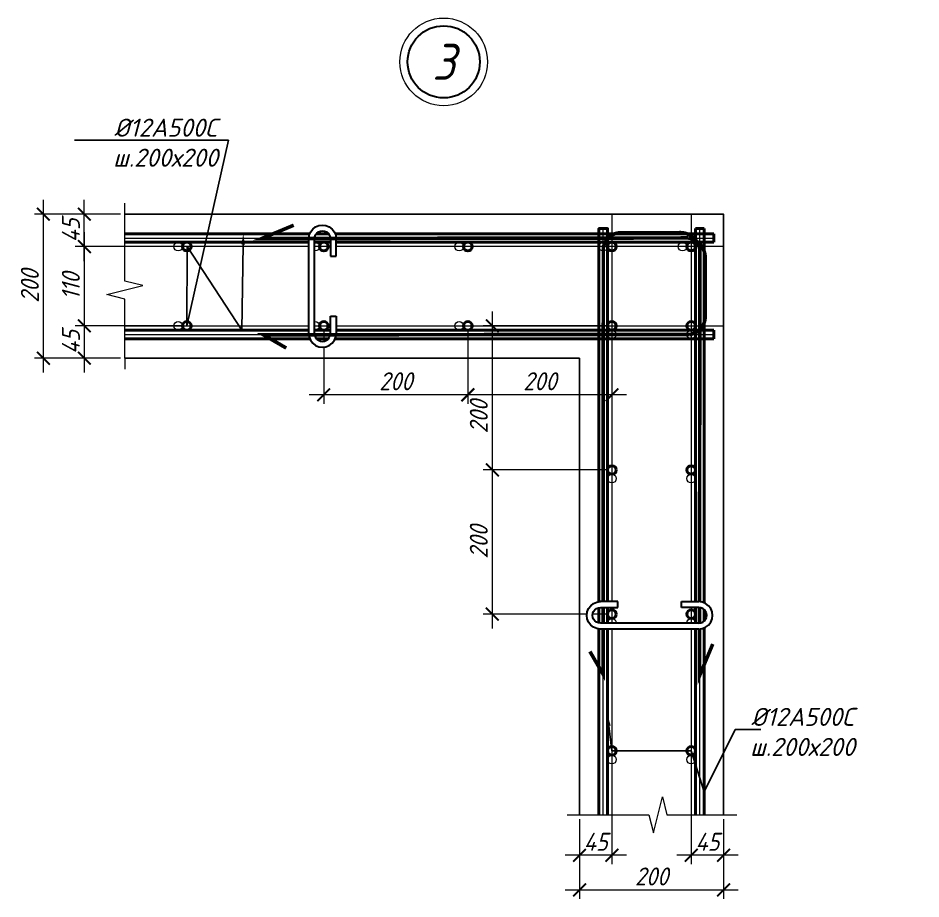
# Model space of a CAD drawing. Header units: millimetres. Extents: x 504091 to 2165846, y 135022 to 442887.
# Drawn here: x 1600205 to 1601458, y 240771 to 241993 of the extents above; entities that cross this region are included whole.
import ezdxf
from ezdxf import colors
from ezdxf.entities.mleader import LeaderData, LeaderLine
from ezdxf.math import Vec2, Vec3

# ---------------------------------------------------------------- set-up
doc = ezdxf.new("R2010")
doc.units = ezdxf.units.MM
doc.set_wipeout_variables(frame=1)
doc.layers.get('Defpoints').update_dxf_attribs({"color": 255})
for name, color, linetype, lineweight in [('12Арматура', 116, 'Continuous', 40), ('Арматура 8', 174, 'Continuous', 30), ('Размер', 7, 'Continuous', 13), ('размеры', 7, 'Continuous', 9), ('Стены опалубка', 94, 'Continuous', 50), ('штрих', 8, 'Continuous', 5)]:
    doc.layers.add(name, color=color, linetype=linetype, lineweight=lineweight)
doc.layers.add('TEXT', color=7, linetype='Continuous')
doc.layers.add('Текст', color=7, linetype='Continuous')
doc.styles.add('GOST 2.304_new', font='isocpeur.ttf', dxfattribs={"width": 0.9, "oblique": 15})
doc.styles.add('М2', font='isocpeui.ttf', dxfattribs={"width": 0.6})
doc.dimstyles.new('SPDS 1_10', dxfattribs={"dimscale": 10, "dimtxt": 2.5, "dimasz": 1.77, "dimexe": 1.25, "dimexo": 0.625, "dimtad": 1, "dimdec": 0, "dimrnd": 0.001, "dimtxsty": 'GOST 2.304_new', "dimblk": 'ARCHTICK', "dimcen": 2.5, "dimdle": 2, "dimclrt": 256, "dimadec": 0, "dimazin": 2, "dimtfac": 0.75, "dimtdec": 0, "dimtmove": 1, "dimatfit": 3, "dimfxl": 0, "dimtolj": 1, "dimlwd": 9, "dimlwe": 9, "dimarcsym": 0})

# ---------------------------------------------------------------- blocks, each defined once
blk = doc.blocks.new('_ArchTick')
at = {"color": 0, "linetype": 'ByBlock', "const_width": 0.15}
blk.add_lwpolyline([(-0.5, -0.5), (0.5, 0.5)], dxfattribs=at)
blk = doc.blocks.new('*D4553')
at = {"layer": 'Defpoints', "color": 0, "lineweight": 20, "ltscale": 50, "transparency": 16777216}
for p in [(1601139, 240976), (1601184, 240887.4), (1601139, 240831.2)]:
    blk.add_point(p, dxfattribs=at)
at = {"layer": 'размеры', "color": 0, "lineweight": 9, "ltscale": 50, "transparency": 16777216}
for p, q in [((1601139, 240969.7), (1601139, 240818.7)), ((1601184, 240881.1), (1601184, 240818.7)), ((1601204, 240831.2), (1601119, 240831.2))]:
    blk.add_line(p, q, dxfattribs=at)
at = {"layer": 'размеры', "color": 0, "lineweight": 9, "ltscale": 50, "transparency": 16777216, "xscale": 17.7, "yscale": 17.7, "zscale": 17.7, "rotation": 180}
blk.add_blockref('_ArchTick', (1601139, 240831.2), dxfattribs=at)
at = {"layer": 'размеры', "color": 0, "lineweight": 9, "ltscale": 50, "transparency": 16777216, "xscale": 17.7, "yscale": 17.7, "zscale": 17.7}
blk.add_blockref('_ArchTick', (1601184, 240831.2), dxfattribs=at)
at = {"layer": 'размеры', "ltscale": 50, "transparency": 16777216, "insert": (1601161.5, 240849.9), "char_height": 25, "attachment_point": 5, "style": 'GOST 2.304_new'}
blk.add_mtext('\\A1;45', dxfattribs=at)
blk = doc.blocks.new('*D4554')
at = {"layer": 'Defpoints', "color": 0, "lineweight": 20, "ltscale": 50, "transparency": 16777216}
for p in [(1601029, 240976), (1600984, 240887.4), (1600984, 240831.2)]:
    blk.add_point(p, dxfattribs=at)
at = {"layer": 'размеры', "color": 0, "lineweight": 9, "ltscale": 50, "transparency": 16777216}
for p, q in [((1601029, 240969.7), (1601029, 240818.7)), ((1600984, 240881.1), (1600984, 240818.7)), ((1601049, 240831.2), (1600964, 240831.2))]:
    blk.add_line(p, q, dxfattribs=at)
at = {"layer": 'размеры', "color": 0, "lineweight": 9, "ltscale": 50, "transparency": 16777216, "xscale": 17.7, "yscale": 17.7, "zscale": 17.7, "rotation": 180}
blk.add_blockref('_ArchTick', (1600984, 240831.2), dxfattribs=at)
at = {"layer": 'размеры', "color": 0, "lineweight": 9, "ltscale": 50, "transparency": 16777216, "xscale": 17.7, "yscale": 17.7, "zscale": 17.7}
blk.add_blockref('_ArchTick', (1601029, 240831.2), dxfattribs=at)
at = {"layer": 'размеры', "ltscale": 50, "transparency": 16777216, "insert": (1601006.5, 240849.9), "char_height": 25, "attachment_point": 5, "style": 'GOST 2.304_new'}
blk.add_mtext('\\A1;45', dxfattribs=at)
blk = doc.blocks.new('*D4555')
at = {"layer": 'Defpoints', "color": 0, "lineweight": 20, "ltscale": 50, "transparency": 16777216}
for p in [(1600829, 241566), (1601029, 241566), (1600829, 241470.3)]:
    blk.add_point(p, dxfattribs=at)
at = {"layer": 'размеры', "color": 0, "lineweight": 9, "ltscale": 50, "transparency": 16777216}
for p, q in [((1600829, 241559.7), (1600829, 241457.8)), ((1601029, 241559.7), (1601029, 241457.8)), ((1601049, 241470.3), (1600809, 241470.3))]:
    blk.add_line(p, q, dxfattribs=at)
at = {"layer": 'размеры', "color": 0, "lineweight": 9, "ltscale": 50, "transparency": 16777216, "xscale": 17.7, "yscale": 17.7, "zscale": 17.7, "rotation": 180}
blk.add_blockref('_ArchTick', (1600829, 241470.3), dxfattribs=at)
at = {"layer": 'размеры', "color": 0, "lineweight": 9, "ltscale": 50, "transparency": 16777216, "xscale": 17.7, "yscale": 17.7, "zscale": 17.7}
blk.add_blockref('_ArchTick', (1601029, 241470.3), dxfattribs=at)
at = {"layer": 'размеры', "ltscale": 50, "transparency": 16777216, "insert": (1600929, 241489.1), "char_height": 25, "attachment_point": 5, "style": 'GOST 2.304_new'}
blk.add_mtext('\\A1;200', dxfattribs=at)
blk = doc.blocks.new('*D4556')
at = {"layer": 'Defpoints', "color": 0, "lineweight": 20, "ltscale": 50, "transparency": 16777216}
for p in [(1600629, 241566), (1600829, 241566), (1600629, 241470.3)]:
    blk.add_point(p, dxfattribs=at)
at = {"layer": 'размеры', "color": 0, "lineweight": 9, "ltscale": 50, "transparency": 16777216}
for p, q in [((1600629, 241559.7), (1600629, 241457.8)), ((1600829, 241559.7), (1600829, 241457.8)), ((1600849, 241470.3), (1600609, 241470.3))]:
    blk.add_line(p, q, dxfattribs=at)
at = {"layer": 'размеры', "color": 0, "lineweight": 9, "ltscale": 50, "transparency": 16777216, "xscale": 17.7, "yscale": 17.7, "zscale": 17.7, "rotation": 180}
blk.add_blockref('_ArchTick', (1600629, 241470.3), dxfattribs=at)
at = {"layer": 'размеры', "color": 0, "lineweight": 9, "ltscale": 50, "transparency": 16777216, "xscale": 17.7, "yscale": 17.7, "zscale": 17.7}
blk.add_blockref('_ArchTick', (1600829, 241470.3), dxfattribs=at)
at = {"layer": 'размеры', "ltscale": 50, "transparency": 16777216, "insert": (1600729, 241489.1), "char_height": 25, "attachment_point": 5, "style": 'GOST 2.304_new'}
blk.add_mtext('\\A1;200', dxfattribs=at)
blk = doc.blocks.new('*D4557')
at = {"layer": 'Defpoints', "color": 0, "lineweight": 20, "ltscale": 50, "transparency": 16777216}
for p in [(1601029, 241566), (1600863, 241366), (1601029, 241366)]:
    blk.add_point(p, dxfattribs=at)
at = {"layer": 'размеры', "color": 0, "lineweight": 9, "ltscale": 50, "transparency": 16777216}
for p, q in [((1600863, 241586), (1600863, 241346)), ((1601022.8, 241566), (1600850.5, 241566)), ((1601022.8, 241366), (1600850.5, 241366))]:
    blk.add_line(p, q, dxfattribs=at)
at = {"layer": 'размеры', "color": 0, "lineweight": 9, "ltscale": 50, "transparency": 16777216, "xscale": 17.7, "yscale": 17.7, "zscale": 17.7}
for p, rotation in [((1600863, 241566), 90), ((1600863, 241366), 270)]:
    blk.add_blockref('_ArchTick', p, dxfattribs=dict(at, rotation=rotation))
at = {"layer": 'размеры', "ltscale": 50, "transparency": 16777216, "insert": (1600844.2, 241439.8), "char_height": 25, "attachment_point": 5, "rotation": 90, "style": 'GOST 2.304_new'}
blk.add_mtext('\\A1;200', dxfattribs=at)
blk = doc.blocks.new('*D4558')
at = {"layer": 'Defpoints', "color": 0, "lineweight": 20, "ltscale": 50, "transparency": 16777216}
for p in [(1601029, 241366), (1600863, 241166), (1601029, 241166)]:
    blk.add_point(p, dxfattribs=at)
at = {"layer": 'размеры', "color": 0, "lineweight": 9, "ltscale": 50, "transparency": 16777216}
for p, q in [((1600863, 241386), (1600863, 241146)), ((1601022.8, 241366), (1600850.5, 241366)), ((1601022.8, 241166), (1600850.5, 241166))]:
    blk.add_line(p, q, dxfattribs=at)
at = {"layer": 'размеры', "color": 0, "lineweight": 9, "ltscale": 50, "transparency": 16777216, "xscale": 17.7, "yscale": 17.7, "zscale": 17.7}
for p, rotation in [((1600863, 241366), 90), ((1600863, 241166), 270)]:
    blk.add_blockref('_ArchTick', p, dxfattribs=dict(at, rotation=rotation))
at = {"layer": 'размеры', "ltscale": 50, "transparency": 16777216, "insert": (1600844.2, 241266), "char_height": 25, "attachment_point": 5, "rotation": 90, "style": 'GOST 2.304_new'}
blk.add_mtext('\\A1;200', dxfattribs=at)
blk = doc.blocks.new('*D4559')
at = {"layer": 'Defpoints', "color": 0, "lineweight": 20, "ltscale": 50, "transparency": 16777216}
for p in [(1600296.8, 241721), (1600353.1, 241721), (1600439.4, 241676)]:
    blk.add_point(p, dxfattribs=at)
at = {"layer": 'размеры', "color": 0, "lineweight": 9, "ltscale": 50, "transparency": 16777216}
for p, q in [((1600296.8, 241656), (1600296.8, 241741)), ((1600346.9, 241721), (1600284.3, 241721)), ((1600433.1, 241676), (1600284.3, 241676))]:
    blk.add_line(p, q, dxfattribs=at)
at = {"layer": 'размеры', "color": 0, "lineweight": 9, "ltscale": 50, "transparency": 16777216, "xscale": 17.7, "yscale": 17.7, "zscale": 17.7}
for p, rotation in [((1600296.8, 241721), 90), ((1600296.8, 241676), 270)]:
    blk.add_blockref('_ArchTick', p, dxfattribs=dict(at, rotation=rotation))
at = {"layer": 'размеры', "ltscale": 50, "transparency": 16777216, "insert": (1600278.1, 241698.5), "char_height": 25, "attachment_point": 5, "rotation": 90, "style": 'GOST 2.304_new'}
blk.add_mtext('\\A1;45', dxfattribs=at)
blk = doc.blocks.new('*D4560')
at = {"layer": 'Defpoints', "color": 0, "lineweight": 20, "ltscale": 50, "transparency": 16777216}
for p in [(1600438.9, 241566), (1600296.8, 241521.1), (1600332.2, 241521.1)]:
    blk.add_point(p, dxfattribs=at)
at = {"layer": 'размеры', "color": 0, "lineweight": 9, "ltscale": 50, "transparency": 16777216}
for p, q in [((1600296.8, 241586), (1600296.8, 241501.1)), ((1600432.6, 241566), (1600284.3, 241566)), ((1600325.9, 241521.1), (1600284.3, 241521.1))]:
    blk.add_line(p, q, dxfattribs=at)
at = {"layer": 'размеры', "color": 0, "lineweight": 9, "ltscale": 50, "transparency": 16777216, "xscale": 17.7, "yscale": 17.7, "zscale": 17.7}
for p, rotation in [((1600296.8, 241566), 90), ((1600296.8, 241521.1), 270)]:
    blk.add_blockref('_ArchTick', p, dxfattribs=dict(at, rotation=rotation))
at = {"layer": 'размеры', "ltscale": 50, "transparency": 16777216, "insert": (1600278.1, 241543.6), "char_height": 25, "attachment_point": 5, "rotation": 90, "style": 'GOST 2.304_new'}
blk.add_mtext('\\A1;45', dxfattribs=at)
blk = doc.blocks.new('*U4428')
blk.add_wipeout([(35, 11), (35, 19), (11, 19), (6.1, 18.4), (1.5, 16.5), (-2.4, 13.4), (-5.5, 9.5), (-7.4, 4.9), (-8, 0), (-7.4, -4.9), (-5.5, -9.5), (-2.4, -13.4), (1.5, -16.5), (6.1, -18.4), (11, -19), (142.3, -19), (147.2, -18.4), (151.8, -16.5), (155.8, -13.4), (158.8, -9.5), (160.7, -4.9), (161.3, 0), (160.7, 4.9), (158.8, 9.5), (155.8, 13.4), (151.8, 16.5), (147.2, 18.4), (142.3, 19), (118.3, 19), (118.3, 11), (142.3, 11), (145.2, 10.6), (147.8, 9.5), (150.1, 7.8), (151.9, 5.5), (153, 2.8), (153.3, 0), (153, -2.8), (151.9, -5.5), (150.1, -7.8), (147.8, -9.5), (145.2, -10.6), (142.3, -11), (11, -11), (8.2, -10.6), (5.5, -9.5), (3.2, -7.8), (1.5, -5.5), (0.4, -2.8), (0, 0), (0.4, 2.8), (1.5, 5.5), (3.2, 7.8), (5.5, 9.5), (8.2, 10.6), (11, 11)])
for p, q in [((-5.5, 9.5), (-2.4, 13.4)), ((-2.4, 13.4), (1.5, 16.5)), ((1.5, 16.5), (6.1, 18.4)), ((6.1, 18.4), (11, 19)), ((35, 19), (11, 19)), ((35, 11), (35, 19)), ((118.3, 19), (142.3, 19)), ((118.3, 11), (118.3, 19)), ((147.2, 18.4), (142.3, 19)), ((151.8, 16.5), (147.2, 18.4)), ((155.8, 13.4), (151.8, 16.5)), ((158.8, 9.5), (155.8, 13.4)), ((-8, 0), (-7.4, 4.9)), ((-7.4, -4.9), (-8, 0)), ((-7.4, 4.9), (-5.5, 9.5)), ((11, 11), (35, 11)), ((142.3, 11), (118.3, 11)), ((160.7, 4.9), (158.8, 9.5)), ((161.3, 0), (160.7, 4.9)), ((-5.5, -9.5), (-7.4, -4.9)), ((-2.4, -13.4), (-5.5, -9.5)), ((155.8, -13.4), (158.8, -9.5)), ((158.8, -9.5), (160.7, -4.9)), ((160.7, -4.9), (161.3, 0)), ((1.5, -16.5), (-2.4, -13.4)), ((6.1, -18.4), (1.5, -16.5)), ((11, -19), (6.1, -18.4)), ((11, -19), (142.3, -19)), ((142.3, -19), (147.2, -18.4)), ((147.2, -18.4), (151.8, -16.5)), ((151.8, -16.5), (155.8, -13.4))]:
    blk.add_line(p, q)
at = {"color": 0, "linetype": 'ByBlock', "lineweight": -2}
for p, q in [((0, 0), (0.4, 2.8)), ((0.4, 2.8), (1.5, 5.5)), ((1.5, 5.5), (3.2, 7.8)), ((3.2, 7.8), (5.5, 9.5)), ((5.5, 9.5), (8.2, 10.6)), ((8.2, 10.6), (11, 11)), ((145.2, 10.6), (142.3, 11)), ((147.8, 9.5), (145.2, 10.6)), ((150.1, 7.8), (147.8, 9.5)), ((151.9, 5.5), (150.1, 7.8)), ((153, 2.8), (151.9, 5.5)), ((153.3, 0), (153, 2.8)), ((0.4, -2.8), (0, 0)), ((1.5, -5.5), (0.4, -2.8)), ((3.2, -7.8), (1.5, -5.5)), ((5.5, -9.5), (3.2, -7.8)), ((8.2, -10.6), (5.5, -9.5)), ((11, -11), (8.2, -10.6)), ((11, -11), (142.3, -11)), ((142.3, -11), (145.2, -10.6)), ((145.2, -10.6), (147.8, -9.5)), ((147.8, -9.5), (150.1, -7.8)), ((150.1, -7.8), (151.9, -5.5)), ((151.9, -5.5), (153, -2.8)), ((153, -2.8), (153.3, 0))]:
    blk.add_line(p, q, dxfattribs=at)
blk = doc.blocks.new('*U4427')
blk.add_wipeout([(35, 11), (35, 19), (11, 19), (6.1, 18.4), (1.5, 16.5), (-2.4, 13.4), (-5.5, 9.5), (-7.4, 4.9), (-8, 0), (-7.4, -4.9), (-5.5, -9.5), (-2.4, -13.4), (1.5, -16.5), (6.1, -18.4), (11, -19), (147.5, -19), (152.4, -18.4), (157, -16.5), (160.9, -13.4), (163.9, -9.5), (165.8, -4.9), (166.5, 0), (165.8, 4.9), (163.9, 9.5), (160.9, 13.4), (157, 16.5), (152.4, 18.4), (147.5, 19), (123.5, 19), (123.5, 11), (147.5, 11), (150.3, 10.6), (153, 9.5), (155.3, 7.8), (157, 5.5), (158.1, 2.8), (158.5, 0), (158.1, -2.8), (157, -5.5), (155.3, -7.8), (153, -9.5), (150.3, -10.6), (147.5, -11), (11, -11), (8.2, -10.6), (5.5, -9.5), (3.2, -7.8), (1.5, -5.5), (0.4, -2.8), (0, 0), (0.4, 2.8), (1.5, 5.5), (3.2, 7.8), (5.5, 9.5), (8.2, 10.6), (11, 11)])
for p, q in [((-5.5, 9.5), (-2.4, 13.4)), ((-2.4, 13.4), (1.5, 16.5)), ((1.5, 16.5), (6.1, 18.4)), ((6.1, 18.4), (11, 19)), ((35, 19), (11, 19)), ((35, 11), (35, 19)), ((123.5, 19), (147.5, 19)), ((123.5, 11), (123.5, 19)), ((152.4, 18.4), (147.5, 19)), ((157, 16.5), (152.4, 18.4)), ((160.9, 13.4), (157, 16.5)), ((163.9, 9.5), (160.9, 13.4)), ((-8, 0), (-7.4, 4.9)), ((-7.4, -4.9), (-8, 0)), ((-7.4, 4.9), (-5.5, 9.5)), ((11, 11), (35, 11)), ((147.5, 11), (123.5, 11)), ((165.8, 4.9), (163.9, 9.5)), ((166.5, 0), (165.8, 4.9)), ((-5.5, -9.5), (-7.4, -4.9)), ((-2.4, -13.4), (-5.5, -9.5)), ((160.9, -13.4), (163.9, -9.5)), ((163.9, -9.5), (165.8, -4.9)), ((165.8, -4.9), (166.5, 0)), ((1.5, -16.5), (-2.4, -13.4)), ((6.1, -18.4), (1.5, -16.5)), ((11, -19), (6.1, -18.4)), ((11, -19), (147.5, -19)), ((147.5, -19), (152.4, -18.4)), ((152.4, -18.4), (157, -16.5)), ((157, -16.5), (160.9, -13.4))]:
    blk.add_line(p, q)
at = {"color": 0, "linetype": 'ByBlock', "lineweight": -2}
for p, q in [((0, 0), (0.4, 2.8)), ((0.4, 2.8), (1.5, 5.5)), ((1.5, 5.5), (3.2, 7.8)), ((3.2, 7.8), (5.5, 9.5)), ((5.5, 9.5), (8.2, 10.6)), ((8.2, 10.6), (11, 11)), ((150.3, 10.6), (147.5, 11)), ((153, 9.5), (150.3, 10.6)), ((155.3, 7.8), (153, 9.5)), ((157, 5.5), (155.3, 7.8)), ((158.1, 2.8), (157, 5.5)), ((158.5, 0), (158.1, 2.8)), ((0.4, -2.8), (0, 0)), ((1.5, -5.5), (0.4, -2.8)), ((3.2, -7.8), (1.5, -5.5)), ((5.5, -9.5), (3.2, -7.8)), ((8.2, -10.6), (5.5, -9.5)), ((11, -11), (8.2, -10.6)), ((11, -11), (147.5, -11)), ((147.5, -11), (150.3, -10.6)), ((150.3, -10.6), (153, -9.5)), ((153, -9.5), (155.3, -7.8)), ((155.3, -7.8), (157, -5.5)), ((157, -5.5), (158.1, -2.8)), ((158.1, -2.8), (158.5, 0))]:
    blk.add_line(p, q, dxfattribs=at)
blk = doc.blocks.new('*D4561')
at = {"layer": 'Defpoints', "color": 0, "lineweight": 20, "ltscale": 50, "transparency": 16777216}
for p in [(1600240, 241721.1), (1600353.2, 241721.1), (1600353.1, 241521.1)]:
    blk.add_point(p, dxfattribs=at)
at = {"layer": 'размеры', "color": 0, "lineweight": 9, "ltscale": 50, "transparency": 16777216}
for p, q in [((1600240, 241501.1), (1600240, 241741.1)), ((1600346.9, 241721.1), (1600227.5, 241721.1)), ((1600346.9, 241521.1), (1600227.5, 241521.1))]:
    blk.add_line(p, q, dxfattribs=at)
at = {"layer": 'размеры', "color": 0, "lineweight": 9, "ltscale": 50, "transparency": 16777216, "xscale": 17.7, "yscale": 17.7, "zscale": 17.7}
for p, rotation in [((1600240, 241721.1), 90), ((1600240, 241521.1), 270)]:
    blk.add_blockref('_ArchTick', p, dxfattribs=dict(at, rotation=rotation))
at = {"layer": 'размеры', "ltscale": 50, "transparency": 16777216, "insert": (1600221.2, 241621.1), "char_height": 25, "attachment_point": 5, "rotation": 90, "style": 'GOST 2.304_new'}
blk.add_mtext('\\A1;200', dxfattribs=at)
blk = doc.blocks.new('*D4562')
at = {"layer": 'Defpoints', "color": 0, "lineweight": 20, "ltscale": 50, "transparency": 16777216}
for p in [(1600984, 240863.6), (1601184, 240863.6), (1601184, 240783.1)]:
    blk.add_point(p, dxfattribs=at)
at = {"layer": 'размеры', "color": 0, "lineweight": 9, "ltscale": 50, "transparency": 16777216}
for p, q in [((1600984, 240857.4), (1600984, 240770.6)), ((1601184, 240857.4), (1601184, 240770.6)), ((1600964, 240783.1), (1601204, 240783.1))]:
    blk.add_line(p, q, dxfattribs=at)
at = {"layer": 'размеры', "color": 0, "lineweight": 9, "ltscale": 50, "transparency": 16777216, "xscale": 17.7, "yscale": 17.7, "zscale": 17.7, "rotation": 180}
blk.add_blockref('_ArchTick', (1600984, 240783.1), dxfattribs=at)
at = {"layer": 'размеры', "color": 0, "lineweight": 9, "ltscale": 50, "transparency": 16777216, "xscale": 17.7, "yscale": 17.7, "zscale": 17.7}
blk.add_blockref('_ArchTick', (1601184, 240783.1), dxfattribs=at)
at = {"layer": 'размеры', "ltscale": 50, "transparency": 16777216, "insert": (1601084, 240801.8), "char_height": 25, "attachment_point": 5, "style": 'GOST 2.304_new'}
blk.add_mtext('\\A1;200', dxfattribs=at)
blk = doc.blocks.new('*D4563')
at = {"layer": 'Defpoints', "color": 0, "lineweight": 20, "ltscale": 100, "transparency": 16777216}
for p in [(1600319.9, 241676), (1600296.8, 241566), (1600319.9, 241566)]:
    blk.add_point(p, dxfattribs=at)
at = {"layer": 'Размер', "color": 0, "lineweight": 9, "ltscale": 100, "transparency": 16777216}
for p, q in [((1600296.8, 241696), (1600296.8, 241546)), ((1600313.7, 241676), (1600284.3, 241676)), ((1600313.7, 241566), (1600284.3, 241566))]:
    blk.add_line(p, q, dxfattribs=at)
at = {"layer": 'Размер', "color": 0, "lineweight": 9, "ltscale": 100, "transparency": 16777216, "xscale": 17.7, "yscale": 17.7, "zscale": 17.7}
for p, rotation in [((1600296.8, 241676), 90), ((1600296.8, 241566), 270)]:
    blk.add_blockref('_ArchTick', p, dxfattribs=dict(at, rotation=rotation))
at = {"layer": 'Размер', "ltscale": 100, "transparency": 16777216, "insert": (1600278.1, 241621), "char_height": 25, "attachment_point": 5, "rotation": 90, "style": 'GOST 2.304_new'}
blk.add_mtext('\\A1;110', dxfattribs=at)

msp = doc.modelspace()

# ---------------------------------------------------------------- linework, layer by layer
at = {"layer": '12Арматура'}
for p, q in [((1601157.0044, 241700.9719), (1601145.0044, 241700.9719)), ((1601145.0044, 240887.3817), (1601145.0044, 241700.9719)), ((1601157.0044, 240887.3817), (1601157.0044, 241700.9719)), ((1600353.1497, 241693.9719), (1601170.5269, 241693.9719)), ((1601170.5269, 241693.9719), (1601170.5269, 241681.9719)), ((1600353.1497, 241681.9719), (1601170.5269, 241681.9719)), ((1601170.5269, 241559.943), (1600353.1497, 241559.943)), ((1600353.1497, 241547.943), (1601170.5269, 241547.943)), ((1601170.5269, 241559.943), (1601170.5269, 241547.943))]:
    msp.add_line(p, q, dxfattribs=at)
msp.add_lwpolyline([(1601010.9754, 240887.3817), (1601010.9754, 241700.9719), (1601022.9754, 241700.9719), (1601022.9754, 240887.3817)], dxfattribs=at)
at = {"layer": '12Арматура', "color": 30, "ltscale": 10, "const_width": 5}
msp.add_lwpolyline([(1600998.4362, 241113.9984), (1601016.8304, 241082.3022), (1601017.0333, 241673.9719, -0.374450574), (1601041.0316, 241695.2987), (1601120.4392, 241695.2987, -0.405551614), (1601151.0044, 241671.7463), (1601150.4392, 241080.0388), (1601168.9009, 241124.417)], format="xyb", dxfattribs=at)
at = {"layer": '12Арматура'}
for centre in [(1600439.0044, 241675.9719), (1600629.0044, 241675.9719), (1600829.0044, 241675.9719), (1601029.0044, 241675.9719), (1601139.0044, 241675.9719), (1600439.0044, 241565.9719), (1600629.0044, 241565.9719), (1600829.0044, 241565.9719), (1601029.0044, 241565.9719), (1601139.0044, 241565.9719), (1601029.0044, 241365.9719), (1601139.0044, 241365.9719), (1601029.0044, 241165.9719), (1601139.0044, 241165.9719), (1601029.0044, 240975.9719), (1601139.0044, 240975.9719)]:
    msp.add_circle(centre, 6, dxfattribs=at)
at = {"layer": 'Defpoints', "lineweight": 9}
for p, q in [((1601139.0044, 241720.9719), (1601139.0044, 240887.3818)), ((1601151.0044, 240887.3817), (1601151.0044, 241700.9719)), ((1600353.1497, 241687.9719), (1601170.5269, 241687.9719))]:
    msp.add_line(p, q, dxfattribs=at)
for points in [[(1601029.0044, 241720.9719), (1601029.0044, 240887.3817)], [(1601016.9754, 240887.3817), (1601016.9754, 241700.9719)], [(1601184.0044, 241675.9719), (1600353.1497, 241675.9719)], [(1600353.1497, 241565.9719), (1601184.0044, 241565.9719)], [(1600353.1497, 241553.943), (1601170.5269, 241553.943)]]:
    msp.add_lwpolyline(points, dxfattribs=at)
for centre in [(1600427.0044, 241675.9719), (1600617.0044, 241675.9719), (1600817.0044, 241675.9719), (1601017.0044, 241675.9719), (1601127.0044, 241675.9719), (1600427.0044, 241565.9719), (1600617.0044, 241565.9719), (1600817.0044, 241565.9719), (1601029.0044, 241553.9719), (1601139.0044, 241553.9719), (1601029.0044, 241353.9719), (1601139.0044, 241353.9719), (1601029.0044, 241153.9719), (1601139.0044, 241153.9719), (1601029.0044, 240963.9719), (1601139.0044, 240963.9719)]:
    msp.add_circle(centre, 6, dxfattribs=at)
at = {"layer": 'размеры', "ltscale": 50}
msp.add_circle((1600795.4986, 241932.446), 60.8113, dxfattribs=at)
at = {"layer": 'размеры', "lineweight": 30, "ltscale": 50}
msp.add_circle((1600795.4986, 241932.446), 50.0367, dxfattribs=at)
at = {"layer": 'Стены опалубка', "lineweight": 25, "ltscale": 10}
for points in [[(1601184.0044, 240887.3818), (1601184.0044, 241721.0549), (1600353.1497, 241720.9719)], [(1600353.1497, 241520.9719), (1600984.0044, 241520.9719), (1600984.0044, 241520.9719)], [(1600984.0044, 241520.9719), (1600984.0044, 240887.3817)]]:
    msp.add_lwpolyline(points, dxfattribs=at)
at = {"layer": 'штрих', "linetype": 'Continuous', "ltscale": 5}
for p, q in [((1600353.1497, 241721.118), (1600353.1497, 241736.118)), ((1600353.1497, 241521.1381), (1600353.1497, 241506.1381))]:
    msp.add_line(p, q, dxfattribs=at)
for points in [[(1600353.1497, 241521.1381), (1600353.1497, 241603.2303), (1600328.1497, 241609.4803), (1600378.1497, 241621.9803), (1600353.1497, 241628.2303), (1600353.1497, 241721.118)], [(1600966.6716, 240887.3817), (1601080.219, 240887.3817), (1601086.469, 240862.3817), (1601098.969, 240912.3817), (1601105.219, 240887.3817), (1601202.3291, 240887.3817)]]:
    msp.add_lwpolyline(points, dxfattribs=at)

# ---------------------------------------------------------------- texts
at = {"layer": 'TEXT', "insert": (1600795.4986, 241932.446), "char_height": 50, "attachment_point": 5, "style": 'GOST 2.304_new'}
msp.add_mtext_dynamic_manual_height_columns('{\\C5;3}', width=50, gutter_width=100, heights=[0], dxfattribs=at)

# ---------------------------------------------------------------- dimensions: what is measured, and where the dimension line sits
at = {"layer": 'Размер', "ltscale": 100}
dim = msp.add_linear_dim(base=(1600296.8209, 241566.0009), p1=(1600319.9436, 241675.9719), p2=(1600319.9436, 241566.0009), angle=90, dimstyle='SPDS 1_10', dxfattribs=at)
dim.commit()
dim.dimension.update_dxf_attribs({"geometry": '*D4563', "text_midpoint": (1600278.0709, 241620.9864)})
at = {"layer": 'размеры', "ltscale": 50}
for base, p1, p2, angle, picture, middle in [((1600239.9853, 241721.118), (1600353.1497, 241521.1381), (1600353.1696, 241721.118), 270, '*D4561', (1600221.2353, 241621.128)), ((1600629.0044, 241470.311), (1600829.0044, 241565.9719), (1600629.0044, 241565.9719), 180, '*D4556', (1600729.0044, 241489.061)), ((1600829.0044, 241470.311), (1601029.0044, 241565.9719), (1600829.0044, 241565.9719), 180, '*D4555', (1600929.0044, 241489.061)), ((1600862.9604, 241165.9719), (1601029.0044, 241365.9719), (1601029.0044, 241165.9719), 90, '*D4558', (1600844.2104, 241265.9719))]:
    dim = msp.add_linear_dim(base=base, p1=p1, p2=p2, angle=angle, dimstyle='SPDS 1_10', dxfattribs=at)
    dim.commit()
    dim.dimension.update_dxf_attribs({"geometry": picture, "text_midpoint": middle})
for base, p1, p2, angle, picture, middle in [((1600296.8209, 241720.9719), (1600439.3878, 241675.9719), (1600353.1497, 241720.9719), 90, '*D4559', (1600296.8209, 241698.4719)), ((1600296.8209, 241521.1382), (1600438.8784, 241566.0009), (1600332.1794, 241521.1382), 90, '*D4560', (1600296.8209, 241543.5696)), ((1600862.9604, 241365.9719), (1601029.0044, 241565.9719), (1601029.0044, 241365.9719), 90, '*D4557', (1600862.9604, 241439.7904)), ((1600984.0044, 240831.1653), (1601029.0044, 240975.9719), (1600984.0044, 240887.3817), 180, '*D4554', (1601006.5044, 240831.1653)), ((1601139.0044, 240831.1653), (1601184.0044, 240887.3818), (1601139.0044, 240975.9719), 180, '*D4553', (1601161.5044, 240831.1653))]:
    dim = msp.add_linear_dim(base=base, p1=p1, p2=p2, angle=angle, dimstyle='SPDS 1_10', dxfattribs=at)
    dim.commit()
    dim.dimension.update_dxf_attribs({"geometry": picture, "text_midpoint": middle, "dimtype": 160})
dim = msp.add_linear_dim(base=(1601184.0044, 240783.091), p1=(1600984.0044, 240863.6156), p2=(1601184.0044, 240863.6156), dimstyle='SPDS 1_10', dxfattribs=at)
dim.commit()
dim.dimension.update_dxf_attribs({"geometry": '*D4562', "text_midpoint": (1601084.0044, 240801.841)})

# ---------------------------------------------------------------- leaders
at = {"layer": 'Текст', "ltscale": 200}
ml = msp.add_multileader_mtext('Standard', dxfattribs=at)
ml.set_content('\\A1;{\\W1;%%C12А500С ш.200х200   }', color=256, style='М2')
ml.set_leader_properties(color=256, linetype='ByLayer', lineweight=-1)
ml.build(insert=Vec2(0, 0))
ml.multileader.update_dxf_attribs({"text_left_attachment_type": 6, "text_right_attachment_type": 6, "dogleg_length": 2, "arrow_head_size": 15})
ctx = ml.context
ctx.base_point, ctx.char_height, ctx.arrow_head_size, ctx.landing_gap_size, ctx.plane_origin = Vec3(1600324.0589, 241823.6173), 25, 15, 5, Vec3(1596252.4377, 300804.2907)
ctx.left_attachment, ctx.right_attachment, ctx.text_align_type = 6, 6, 1
notes = []
notes.append((ctx, [(0, (1, 1, 0), (1600497.0627, 241823.6173), (-1, 0), 2, [(3, [(1600517.3853, 241693.9719), (1600515.3243, 241559.943), (1600439.3878, 241675.9719), (1600439.0044, 241565.9719)], 0, [])])]))
ctx.mtext.insert, ctx.mtext.rotation, ctx.mtext.width, ctx.mtext.defined_height, ctx.mtext.alignment, ctx.mtext.flow_direction = Vec3(1600409.5608, 241853.6173), 6.283185307, 205.024957, 10.7689, 2, 5
at = {"layer": 'Текст', "color": 7, "lineweight": 15, "ltscale": 200}
ml = msp.add_multileader_mtext('Standard', dxfattribs=at)
ml.set_content('\\A1;{\\W1;%%C12А500С ш.200х200   }', color=7, style='М2')
ml.set_leader_properties(color=256, linetype='ByLayer', lineweight=-1)
ml.build(insert=Vec2(0, 0))
ml.multileader.update_dxf_attribs({"text_left_attachment_type": 6, "text_right_attachment_type": 6, "arrow_head_size": 15})
ctx = ml.context
ctx.base_point, ctx.char_height, ctx.arrow_head_size, ctx.landing_gap_size, ctx.plane_origin = Vec3(1601208.0169, 241005.7863), 25, 15, 5, Vec3(1597186.0896, 300015.6908)
ctx.left_attachment, ctx.right_attachment, ctx.text_align_type = 6, 6, 1
notes.append((ctx, [(1, (1, 1, 0), (1601200.0169, 241005.7863), (1, 0), 8, [(1, [(1601022.9754, 241025.8782), (1601029.0044, 240975.9719), (1601139.0044, 240975.9719), (1601157.0044, 240919.437)], 0, [])])]))
ctx.mtext.insert, ctx.mtext.rotation, ctx.mtext.width, ctx.mtext.defined_height, ctx.mtext.alignment, ctx.mtext.flow_direction = Vec3(1601293.5188, 241035.7863), 6.283185307, 22.468444, 10.7689, 2, 5
for ctx, leaders in notes:
    for number, flags, end, landing, length, lines in leaders:
        leader = LeaderData()
        leader.index, (leader.has_last_leader_line, leader.has_dogleg_vector, leader.attachment_direction) = number, flags
        leader.last_leader_point, leader.dogleg_vector, leader.dogleg_length = Vec3(end), Vec3(landing), length
        for number, points, colour, breaks in lines:
            line = LeaderLine()
            line.index, line.vertices, line.color, line.breaks = number, Vec3.list(points), colors.encode_raw_color(colour), breaks
            leader.lines.append(line)
        ctx.leaders.append(leader)

# ---------------------------------------------------------------- next in the draw order: block references
at = {"layer": 'Арматура 8', "color": 0, "xscale": -1, "rotation": 270}
msp.add_blockref('*U4428', (1600627.2555, 241544.4822), dxfattribs=at)
at = {"layer": 'Арматура 8', "color": 0, "xscale": -1}
msp.add_blockref('*U4427', (1601160.4941, 241164.2231), dxfattribs=at)

# ---------------------------------------------------------------- next in the draw order: linework, layer by layer
at = {"layer": '12Арматура', "color": 30, "ltscale": 10, "const_width": 5}
msp.add_lwpolyline([(1600577.0249, 241535.2349), (1600545.3211, 241553.616), (1601136.9906, 241554.0644, 0.374450574), (1601158.3075, 241578.0715), (1601158.2745, 241657.4791, 0.405551614), (1601134.7095, 241688.0345), (1600543.0022, 241687.2238), (1600587.3728, 241705.7039)], format="xyb", dxfattribs=at)

doc.saveas('drawing.dxf')
